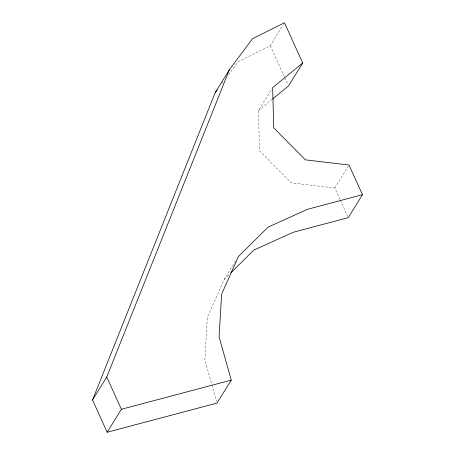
<?xml version="1.0" encoding="UTF-8"?>
<svg xmlns="http://www.w3.org/2000/svg" width="455" height="455" viewBox="0 0 455 455"><rect width="100%" height="100%" fill="white"/><g stroke="black" fill="none" stroke-linecap="round" stroke-linejoin="round"><path stroke-width="0.34" stroke-dasharray="2.27 1.71" d="M235.576 261.073L224.264 279.33L207.378 317.129L204.875 359.774L211.694 384.145M228.552 74.711L238.204 61.738L270.247 45.716L283.385 24.519M340.05 199.597L334.783 187.989L291.149 182.825L259.515 150.798L258.417 110.662L271.919 88.873M334.783 187.989L348.285 166.194M221.835 83.731L223.934 80.91M224.264 279.33L229.286 274.371M258.417 110.662L272.09 99.423M270.247 45.716L284.438 76.997M284.728 77.64L287.913 84.658M340.346 200.245L347.66 216.375M211.882 384.822L216.62 401.742"/><path stroke-width="0.68" d="M302.723 62.966L272.647 87.696L273.751 127.827L305.379 159.853L349.013 165.017L362.476 194.694L307.557 209.272L268.114 227.113L238.5 256.364L221.613 294.163L219.105 336.808L231.231 380.13L216.995 403.096L107.158 432.25L92.524 399.99L215.124 92.752L229.354 69.786L252.434 38.772L284.477 22.75L302.723 62.966L288.493 85.938L272.636 98.974M92.524 399.99L106.754 377.024L229.354 69.786M107.158 432.25L121.388 409.284L231.231 380.13M362.476 194.694L348.246 217.661L293.327 232.238L253.879 250.079L230.793 272.886M215.124 92.752L217.223 89.931M106.754 377.024L121.388 409.284"/></g></svg>
